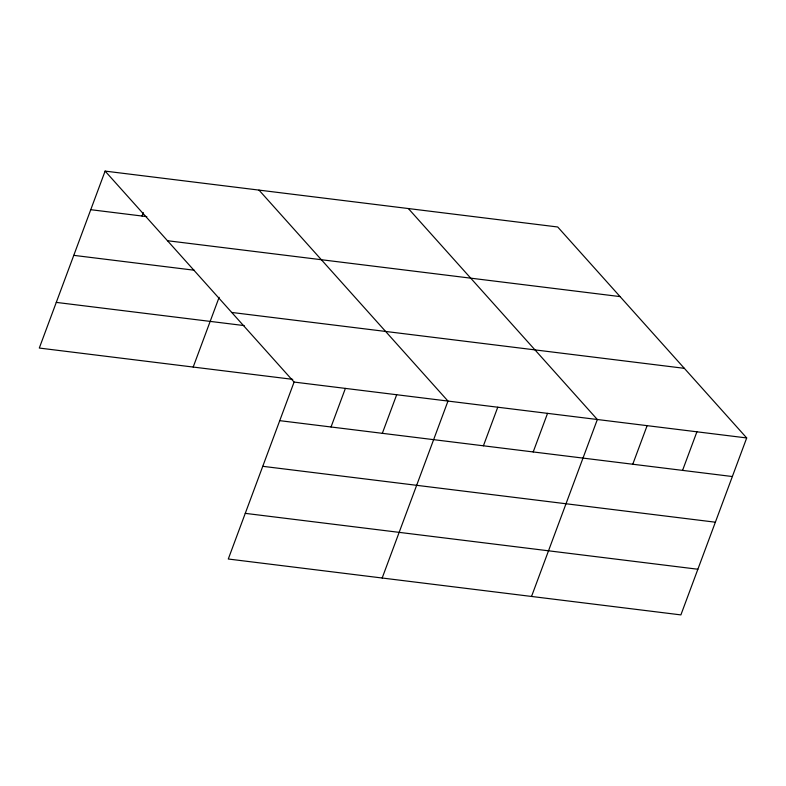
<?xml version="1.0" encoding="UTF-8"?>
<svg xmlns="http://www.w3.org/2000/svg" width="786" height="786" viewBox="0 0 786 786"><rect width="100%" height="100%" fill="white"/><g stroke="black" fill="none" stroke-linecap="round" stroke-linejoin="round"><path stroke-width="1.18" d="M105.108 171.102L294.092 382.065L228.284 559.013L680.892 614.898L746.7 437.949L557.716 226.987L105.108 171.102L39.3 348.051L292.765 379.353M142.05 216.032L143.317 212.623M193.189 367.052L219.127 297.305M331.034 426.985L345.388 388.392M382.33 433.322L396.684 394.729M382.173 578.015L447.981 401.066L258.997 190.104M483.41 445.8L497.764 407.207M533.203 451.95L547.547 413.357M531.533 596.456L597.34 419.508L408.356 208.545M632.769 464.241L647.124 425.648M682.562 470.392L696.917 431.799M90.754 209.695L146.825 216.622M167.467 240.722L620.085 296.597M73.776 255.352L194.26 270.227M231.723 312.445L684.341 368.329M56.278 302.394L244.171 325.591M294.092 382.065L746.7 437.949M279.737 420.657L732.346 476.532M262.76 466.314L715.368 522.199M245.261 513.356L697.87 569.241"/></g></svg>
